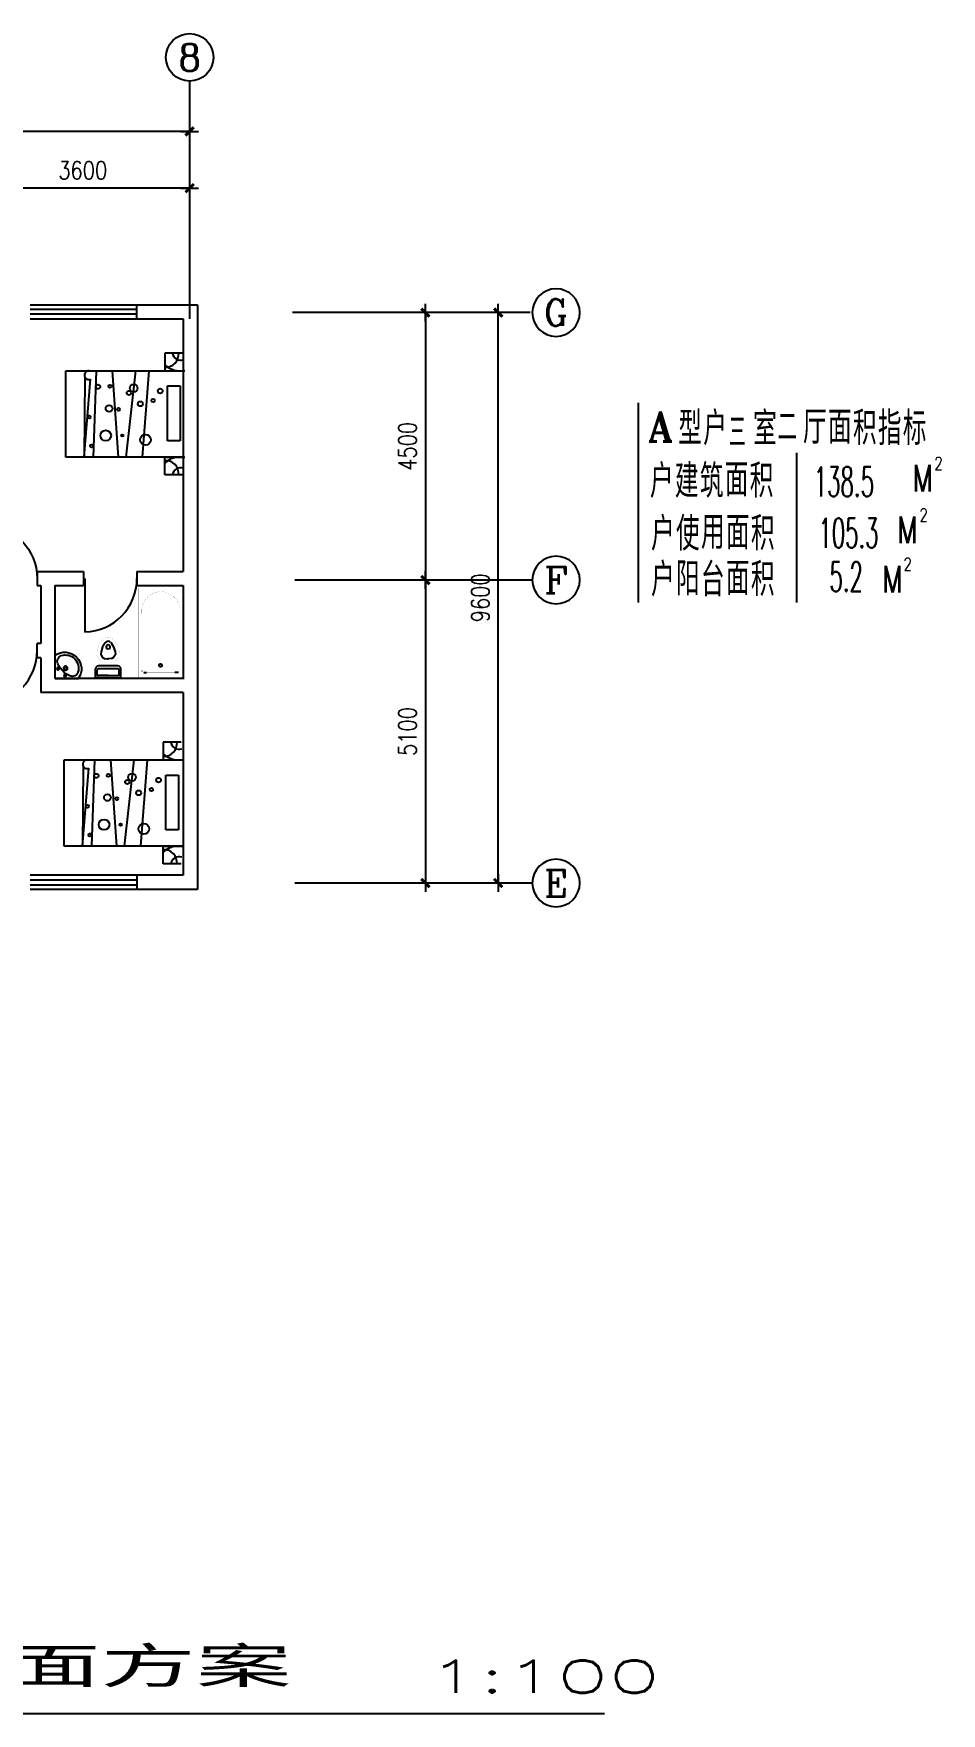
# Model space of a CAD drawing. Header units: millimetres. Extents: x 848 to 39704, y 306 to 29626.
# Drawn here: x 24420 to 39704, y 1356 to 29626 of the extents above; entities that cross this region are included whole.
import ezdxf
from ezdxf.enums import TextEntityAlignment as Align

# ---------------------------------------------------------------- set-up
doc = ezdxf.new("R2010")
doc.units = ezdxf.units.MM
for name, color, linetype in [('AXIS', 3, 'Continuous'), ('AXIS_TEXT', 7, 'Continuous'), ('HZ', 4, 'Continuous'), ('PUB_DIM', 3, 'Continuous'), ('PUB_TEXT', 7, 'Continuous'), ('QC', 2, 'Continuous'), ('WALL', 255, 'Continuous'), ('WINDOW', 2, 'Continuous'), ('WINDOW_TEXT', 7, 'Continuous')]:
    doc.layers.add(name, color=color, linetype=linetype)
doc.styles.add('_HT64F', font='txt', dxfattribs={"bigfont": 'HT64F'})
doc.styles.add('_HZ2', font='txt.shx', dxfattribs={"width": 0.8, "bigfont": 'HZ2.shx'})
doc.styles.add('_SIMPLEX', font='SIMPLEX.shx', dxfattribs={"width": 0.8})
doc.styles.add('COMPLEX', font='COMPLEX')
doc.styles.add('DIM_FONT', font='SIMPLEX.shx', dxfattribs={"width": 0.8})
doc.styles.add('HZF', font='TXT', dxfattribs={"width": 0.7, "bigfont": 'HZ2'})
doc.styles.add('ROMANT', font='romant', dxfattribs={"height": 500})
doc.styles.add('SIMPLEX', font='SIMPLEX.SHX')
doc.styles.get("Standard").update_dxf_attribs({"font": 'arial.ttf'})
doc.dimstyles.new('AXIS', dxfattribs={"dimtxt": 300, "dimasz": 1, "dimexe": 250, "dimexo": 300, "dimgap": 150, "dimtad": 1, "dimdec": 0, "dimdsep": 46, "dimtxsty": 'DIM_FONT', "dimblk": '_DIMX', "dimcen": 2.5, "dimse1": 1, "dimse2": 1, "dimclrt": 7, "dimadec": 0, "dimazin": 0, "dimtfac": 1, "dimtdec": 0, "dimtix": 1, "dimtmove": 2, "dimatfit": 3, "dimldrblk": '_DIMX', "dimfxl": 1, "dimtolj": 1, "dimtzin": 0, "dimarcsym": 0})

# ---------------------------------------------------------------- blocks, each defined once
blk = doc.blocks.new('M_E4')
for p, q in [((670, -80), (670, -137)), ((670, -86), (670, -97)), ((670, -663), (670, -614))]:
    blk.add_line(p, q)
at = {"const_width": 1.5}
for points in [[(-750, -750), (-750, 0)], [(-750, 0), (750, 0)], [(750, 0), (750, -750)], [(608, -56), (640, -56)], [(670, -90), (670, -656)], [(750, -750), (-750, -750)], [(670, -663), (670, -655)]]:
    blk.add_lwpolyline(points, dxfattribs=at)
for points in [[(-399, -56, 0.930688), (-388, -693, 0.930688)], [(670, -86, 0.414214), (640, -56, 0.414214)], [(670, -90, 0.041784), (670, -85, 0.412615)], [(640, -693, 0.414214), (670, -663, 0.414214)]]:
    blk.add_lwpolyline(points, format="xyb", dxfattribs=at)
at = {"const_width": 1.5, "flags": 128}
for points in [[(-399, -56), (608, -56)], [(-399, -694), (645, -692)]]:
    blk.add_lwpolyline(points, dxfattribs=at)
for radius in [25, 23]:
    blk.add_circle((550, -381), radius)
blk.add_arc((640, -663), 30, 270, 280.176)
at = {"width": 0.8, "flags": 9}
for tag in ['XSIZE', 'YSIZE']:
    blk.add_attdef(tag, (0, 0), '', height=0.5, dxfattribs=at)
blk = doc.blocks.new('M_A2LHY')
blk.add_line((-0.472, 0), (-0.472, -1))
blk.add_arc((-0.5, 0), 1, 271.6231, 0)
blk = doc.blocks.new('M_E7')
for p, q in [((-201, 62), (-201, -265)), ((-10, 112), (-151, 112)), ((-150, 61), (-150, -264)), ((-41, 81), (-130, 81)), ((-36, -102), (-36, 76)), ((0, -102), (0, 102)), ((-36, -102), (-36, -279)), ((0, -102), (0, -305)), ((-10, -315), (-151, -315)), ((-41, -284), (-130, -284))]:
    blk.add_line(p, q)
at = {"const_width": 1}
for points in [[(-651, -24), (-637, -1), (-550, 51), (-451, 83), (-371, 88), (-294, 37), (-262, -18), (-252, -84), (-252, -102)], [(-651, -180), (-637, -202), (-550, -254), (-451, -287), (-371, -292), (-294, -240), (-262, -186), (-252, -119), (-252, -102)]]:
    blk.add_lwpolyline(points, dxfattribs=at)
for points in [[(-597, -59), (-590, -49), (-523, -9), (-438, 19), (-389, 22), (-343, -9), (-325, -40), (-317, -89), (-317, -102)], [(-596, -145), (-590, -154), (-523, -194), (-438, -222), (-389, -225), (-343, -194), (-325, -164), (-317, -114), (-317, -102)]]:
    blk.add_lwpolyline(points)
blk.add_lwpolyline([(-644, -15, 0.39866), (-643, -191, 0.39866)], format="xyb", dxfattribs=at)
for centre, radius, start, end in [((-151, 62), 50, 90, 180), ((-130, 61), 20, 90, 180), ((-41, 76), 5, 0, 90), ((-10, 102), 10, 0, 90), ((-551, -102), 62.6, 137.0381, 223.979), ((-511, -114), 47.8, 77.2641, 164.6652), ((-511, -89), 47.8, 195.3348, 282.7359), ((-541, -103), 54.1, 1.1332, 40.3816), ((-541, -101), 54.1, 319.6184, 358.8668), ((-151, -265), 50, 180, 270), ((-130, -264), 20, 180, 270), ((-41, -279), 5, 270, 0), ((-10, -305), 10, 270, 0)]:
    blk.add_arc(centre, radius, start, end)
at = {"width": 0.8, "flags": 9}
for tag in ['XSIZE', 'YSIZE']:
    blk.add_attdef(tag, (0, 0), '', height=0.5, dxfattribs=at)
blk = doc.blocks.new('_WBLK')
for p, q in [((-0.5, 0.5), (0.5, 0.5)), ((0.5, 0.167), (-0.5, 0.167)), ((0.5, -0.167), (-0.5, -0.167)), ((-0.5, -0.5), (0.5, -0.5))]:
    blk.add_line(p, q)
at = {"layer": 'WINDOW_TEXT', "style": 'SIMPLEX', "flags": 9}
blk.add_attdef('A', text='', height=1, dxfattribs=at).set_placement((0, 1.5), align=Align.MIDDLE)
blk = doc.blocks.new('CUH1')
at = {"layer": 'HZ'}
for p, q in [((-835, -935), (-835, 1065)), ((-835, 1065), (615, 1065)), ((615, 1065), (615, -935)), ((507, 745), (-835, 757)), ((-835, 757), (475, 649)), ((-835, 601), (615, 547)), ((-835, 181), (615, 282)), ((615, -105), (-835, 56)), ((-835, -225), (615, -335)), ((-1135, -604), (-835, -604)), ((-1135, -904), (-1135, -604)), ((-835, -604), (-835, -935)), ((-561, -647), (361, -647)), ((-561, -859), (-561, -647)), ((361, -647), (361, -859)), ((915, -604), (615, -604)), ((915, -904), (915, -604)), ((361, -859), (-561, -859))]:
    blk.add_line(p, q, dxfattribs=at)
for centre, radius in [((-649, 633), 25.2), ((-163, 673), 25.2), ((-474, 394), 89.2), ((-19, 338), 56.4), ((348, 522), 35.7), ((356, 322), 25.2), ((-474, 115), 17.8), ((-35, 179), 25.2), ((244, 3), 35.7), ((-545, -276), 91), ((61, -189), 40.7), ((324, -77), 64.4), ((116, -404), 28.8), ((276, -524), 39.9)]:
    blk.add_circle(centre, radius, dxfattribs=at)
for centre, radius, start, end in [((542, 680), 73.6, 354.4905, 204.9297), ((-1118, -611), 224, 265.7901, 1.73), ((-1158, -872), 144, 343.2214, 81.1158), ((-1234, -865), 400, 349.1733, 40.6362), ((1015, -865), 400, 139.3638, 190.8267), ((899, -611), 224, 178.27, 274.2099), ((938, -872), 144, 98.8842, 196.7786)]:
    blk.add_arc(centre, radius, start, end, dxfattribs=at)
blk = doc.blocks.new('M_E12')
at = {"color": 7}
for q in [(0, -393), (392, 0)]:
    blk.add_line((0, 0), q, dxfattribs=at)
for centre, radius in [((48, -168), 19), ((48, -168), 10), ((175, -175), 34.6), ((168, -48), 19), ((175, -175), 26.5), ((168, -48), 10)]:
    blk.add_circle(centre, radius, dxfattribs=at)
for centre, radius, start, end in [((161, -163), 282, 235.0241, 35.2347), ((136, -292), 100, 155.6157, 251.5651), ((418, -420), 410, 114.3843, 155.6157), ((174, -176), 222, 251.5651, 18.4349), ((290, -138), 100, 18.4349, 114.3843)]:
    blk.add_arc(centre, radius, start, end, dxfattribs=at)
at = {"width": 0.8, "flags": 9}
for tag in ['XSIZE', 'YSIZE']:
    blk.add_attdef(tag, (0, 0), '', height=0.5, dxfattribs=at)
blk = doc.blocks.new('_DIMX')
blk.add_line((-150, 0), (150, 0))
at = {"const_width": 50}
blk.add_lwpolyline([(-70, -70), (70, 70)], dxfattribs=at)
blk = doc.blocks.new('*D72')
at = {"layer": 'DEFPOINTS', "color": 0, "transparency": 16777216}
for p in [(6647, 27981), (6647, 26981), (27047, 26981)]:
    blk.add_point(p, dxfattribs=at)
at = {"layer": 'PUB_DIM', "color": 0, "lineweight": -2, "transparency": 16777216}
blk.add_line((27046, 27981), (6648, 27981), dxfattribs=at)
at = {"layer": 'PUB_DIM', "color": 0, "lineweight": -2, "transparency": 16777216, "rotation": 180}
blk.add_blockref('_DIMX', (6647, 27981), dxfattribs=at)
at = {"layer": 'PUB_DIM', "color": 0, "lineweight": -2, "transparency": 16777216}
blk.add_blockref('_DIMX', (27047, 27981), dxfattribs=at)
at = {"layer": 'PUB_DIM', "color": 7, "transparency": 16777216, "insert": (16847, 28281), "char_height": 300, "attachment_point": 5, "style": 'DIM_FONT'}
blk.add_mtext('\\A1;20400', dxfattribs=at)
blk = doc.blocks.new('*D67')
at = {"layer": 'AXIS', "color": 0, "lineweight": -2, "transparency": 16777216}
blk.add_line((27047, 27026), (23449, 27026), dxfattribs=at)
at = {"layer": 'DEFPOINTS', "color": 0, "transparency": 16777216}
for p in [(23448, 27026), (23448, 24826), (27048, 24826)]:
    blk.add_point(p, dxfattribs=at)
at = {"layer": 'AXIS', "color": 0, "lineweight": -2, "transparency": 16777216, "rotation": 180}
blk.add_blockref('_DIMX', (23448, 27026), dxfattribs=at)
at = {"layer": 'AXIS', "color": 0, "lineweight": -2, "transparency": 16777216}
blk.add_blockref('_DIMX', (27048, 27026), dxfattribs=at)
at = {"layer": 'AXIS', "color": 7, "transparency": 16777216, "insert": (25248, 27326), "char_height": 300, "attachment_point": 5, "style": 'DIM_FONT'}
blk.add_mtext('\\A1;3600', dxfattribs=at)
blk = doc.blocks.new('_AXISO')
blk.add_circle((0, 0), 0.5)
at = {"layer": 'AXIS_TEXT', "style": 'COMPLEX', "width": 1.041667}
blk.add_attdef('A', text='', height=0.56, dxfattribs=at).set_placement((-0.25, -0.28), (0.25, -0.28), align=Align.FIT)
blk = doc.blocks.new('*D69')
at = {"layer": 'DEFPOINTS', "color": 0, "transparency": 16777216}
for p in [(31242, 24931), (32242, 24931), (31242, 15331)]:
    blk.add_point(p, dxfattribs=at)
at = {"layer": 'PUB_DIM', "color": 0, "lineweight": -2, "transparency": 16777216}
blk.add_line((32242, 15332), (32242, 24930), dxfattribs=at)
for p, rotation in [((32242, 24931), 90), ((32242, 15331), 270)]:
    blk.add_blockref('_DIMX', p, dxfattribs=dict(at, rotation=rotation))
at = {"layer": 'PUB_DIM', "color": 7, "transparency": 16777216, "insert": (31942, 20131), "char_height": 300, "attachment_point": 5, "rotation": 90, "style": 'DIM_FONT'}
blk.add_mtext('\\A1;9600', dxfattribs=at)
blk = doc.blocks.new('*D70')
at = {"layer": 'AXIS', "color": 0, "lineweight": -2, "transparency": 16777216}
blk.add_line((31016, 20429), (31016, 15331), dxfattribs=at)
at = {"layer": 'DEFPOINTS', "color": 0, "transparency": 16777216}
for p in [(28816, 20430), (28816, 15330), (31016, 15330)]:
    blk.add_point(p, dxfattribs=at)
at = {"layer": 'AXIS', "color": 0, "lineweight": -2, "transparency": 16777216}
for p, rotation in [((31016, 20430), 90), ((31016, 15330), 270)]:
    blk.add_blockref('_DIMX', p, dxfattribs=dict(at, rotation=rotation))
at = {"layer": 'AXIS', "color": 7, "transparency": 16777216, "insert": (30716, 17880), "char_height": 300, "attachment_point": 5, "rotation": 90, "style": 'DIM_FONT'}
blk.add_mtext('\\A1;5100', dxfattribs=at)
blk = doc.blocks.new('*D71')
at = {"layer": 'AXIS', "color": 0, "lineweight": -2, "transparency": 16777216}
blk.add_line((31016, 24929), (31016, 20431), dxfattribs=at)
at = {"layer": 'DEFPOINTS', "color": 0, "transparency": 16777216}
for p in [(28816, 24930), (28816, 20430), (31016, 20430)]:
    blk.add_point(p, dxfattribs=at)
at = {"layer": 'AXIS', "color": 0, "lineweight": -2, "transparency": 16777216}
for p, rotation in [((31016, 24930), 90), ((31016, 20430), 270)]:
    blk.add_blockref('_DIMX', p, dxfattribs=dict(at, rotation=rotation))
at = {"layer": 'AXIS', "color": 7, "transparency": 16777216, "insert": (30716, 22680), "char_height": 300, "attachment_point": 5, "rotation": 90, "style": 'DIM_FONT'}
blk.add_mtext('\\A1;4500', dxfattribs=at)

msp = doc.modelspace()

# ---------------------------------------------------------------- linework, layer by layer
at = {"layer": 'AXIS'}
for p, q in [((27047.7, 28826.2), (27047.7, 24826.2)), ((32780.3, 24930.5), (28780.3, 24930.5)), ((32816.3, 20430.5), (28816.3, 20430.5)), ((32816.3, 15330.5), (28816.3, 15330.5))]:
    msp.add_line(p, q, dxfattribs=at)
at = {"layer": 'HZ'}
for p, q in [((34606.1, 20052.8), (34606.1, 23412.8)), ((37266.7, 22572.8), (37266.7, 20052.8))]:
    msp.add_line(p, q, dxfattribs=at)
at = {"layer": 'WALL'}
for p, q in [((26160.2, 24823), (26160.2, 25063)), ((26160.2, 25063), (27180.2, 25063)), ((27180.2, 25063), (27180.2, 15223)), ((26160.2, 24823), (26940.2, 24823)), ((26940.2, 24823), (26940.2, 20575.2)), ((26940.2, 24823), (26940.2, 21163)), ((24480.2, 20575.2), (24480.2, 20335.2)), ((24480.2, 20575.2), (25260.2, 20575.2)), ((25260.2, 20575.2), (25260.2, 20335.2)), ((26160.2, 20575.2), (26160.2, 20335.2)), ((26160.2, 20575.2), (26940.2, 20575.2)), ((24480.2, 20335.2), (24540.2, 20335.2)), ((24540.2, 20335.2), (24540.2, 19363)), ((24780.2, 20335.2), (24780.2, 18775.2)), ((24780.2, 20335.2), (25260.2, 20335.2)), ((26160.2, 20335.2), (26940.2, 20335.2)), ((26940.2, 20335.2), (26940.2, 18764.4)), ((24540.2, 19363), (24480.2, 19363)), ((24480.2, 19123), (24480.2, 19363)), ((24540.2, 19123), (24480.2, 19123)), ((24540.2, 19123), (24540.2, 18535.2)), ((26940.2, 19123), (26940.2, 18775.2)), ((26940.2, 18775.2), (24780.2, 18775.2)), ((26940.2, 18535.2), (24540.2, 18535.2)), ((26940.2, 18535.2), (26940.2, 15463)), ((26160.2, 15463), (26160.2, 15223)), ((26940.2, 15463), (26160.2, 15463)), ((27180.2, 15223), (26160.2, 15223)), ((18766.5, 1356), (34034.5, 1356))]:
    msp.add_line(p, q, dxfattribs=at)

# ---------------------------------------------------------------- block references
at = {"layer": 'AXIS'}
ref = msp.add_blockref('_AXISO', (27047.7, 29226.2), dxfattribs=dict(at, xscale=800, yscale=800, zscale=800))
ref.add_attrib('A', '8', dxfattribs={"layer": '0', "color": 7, "height": 448, "style": 'COMPLEX', "width": 1.339286}).set_placement((26847.7, 29002.2), (27247.7, 29002.2), align=Align.FIT)
ref = msp.add_blockref('_AXISO', (33216.3, 24930.5), dxfattribs=dict(at, xscale=-800, yscale=800, zscale=800))
ref.add_attrib('A', 'G', dxfattribs={"layer": '0', "color": 7, "height": 448, "style": 'COMPLEX', "width": 1.041667}).set_placement((33016.3, 24706.5), (33416.3, 24706.5), align=Align.FIT)
ref = msp.add_blockref('_AXISO', (33216.3, 20430.5), dxfattribs=dict(at, xscale=-800, yscale=800, zscale=800))
ref.add_attrib('A', 'F', dxfattribs={"layer": '0', "color": 7, "height": 448, "style": 'COMPLEX', "width": 1.171875}).set_placement((33016.3, 20206.5), (33416.3, 20206.5), align=Align.FIT)
ref = msp.add_blockref('_AXISO', (33216.3, 15330.5), dxfattribs=dict(at, xscale=-800, yscale=800, zscale=800))
ref.add_attrib('A', 'E', dxfattribs={"layer": '0', "color": 7, "height": 448, "style": 'COMPLEX', "width": 1.171875}).set_placement((33016.3, 15106.5), (33416.3, 15106.5), align=Align.FIT)
at = {"layer": 'PUB_TEXT'}
for name, p, rotation in [('CUH1', (26028.4, 23335), 90), ('M_E4', (26937.2, 19544), 270), ('M_E7', (25777.2, 18785), 270), ('CUH1', (26000.4, 16787), 90)]:
    msp.add_blockref(name, p, dxfattribs=dict(at, rotation=rotation))
at = {"layer": 'WALL', "xscale": -1, "rotation": 180}
msp.add_blockref('M_E12', (24782.2, 18771), dxfattribs=at)
at = {"layer": 'WINDOW'}
for name, p, xscale, yscale, zscale in [('_WBLK', (25260.2, 24943), 1800, 240, 1800), ('M_A2LHY', (24030.2, 20455.2), 900, -900, 900), ('M_A2LHY', (25710.2, 20455.2), 900, 900, 900)]:
    msp.add_blockref(name, p, dxfattribs=dict(at, xscale=xscale, yscale=yscale, zscale=zscale))
at = {"layer": 'WINDOW', "rotation": 180}
for name, p, xscale, yscale, zscale in [('M_A2LHY', (24030.2, 19243), -900, -900, 900), ('_WBLK', (25260.2, 15343), 1800, 240, 1800)]:
    msp.add_blockref(name, p, dxfattribs=dict(at, xscale=xscale, yscale=yscale, zscale=zscale))

# ---------------------------------------------------------------- texts
at = {"layer": 'HZ', "style": 'HZF'}
for s, height, width, p in [('型', 560, 0.75, (35473, 23010.4)), ('户', 560, 0.75, (35893, 23010.4)), ('室', 560, 0.75, (36733, 23010.4)), ('二', 500, 0.7, (37109.6, 23007)), ('厅', 560, 0.75, (37573, 23010.4)), ('面', 560, 0.75, (37993, 23010.4)), ('积', 560, 0.75, (38413, 23010.4)), ('指', 560, 0.75, (38833, 23010.4)), ('标', 560, 0.75, (39253, 23010.4)), ('户', 560, 0.75, (34995.2, 22123.3)), ('建', 560, 0.75, (35415.2, 22123.3)), ('筑', 560, 0.75, (35835.2, 22123.3)), ('面', 560, 0.75, (36255.2, 22123.3)), ('积', 560, 0.75, (36675.2, 22123.3)), ('M', 448, 0.75, (39385.7, 22142.6)), ('户', 560, 0.75, (35014.5, 21236.3)), ('使', 560, 0.75, (35434.5, 21236.3)), ('用', 560, 0.75, (35854.5, 21236.3)), ('面', 560, 0.75, (36274.5, 21236.3)), ('积', 560, 0.75, (36694.5, 21236.3)), ('M', 448, 0.75, (39132, 21274.9)), ('户', 560, 0.75, (35014.5, 20464.9)), ('阳', 560, 0.75, (35434.5, 20464.9)), ('台', 560, 0.75, (35854.5, 20464.9)), ('面', 560, 0.75, (36274.5, 20464.9)), ('积', 560, 0.75, (36694.5, 20464.9)), ('M', 448, 0.75, (38878.3, 20445.6))]:
    msp.add_text(s, height=height, dxfattribs=dict(at, width=width)).set_placement(p, align=Align.MIDDLE)
at = {"layer": 'HZ', "style": 'HZF', "width": 0.75}
for p in [(39586.3, 22285.3), (39335.8, 21417.6), (39335.8, 21417.6), (39066, 20588.3)]:
    msp.add_text('2', height=215, dxfattribs=at).set_placement(p)
at = {"layer": 'PUB_TEXT'}
for s, height, style, width, p in [('三', 500, '_HZ2', 0.6, (36125, 22665.9)), ('138.5', 500, '_SIMPLEX', 0.525, (37556.8, 21834.2)), ('105.3', 500, '_SIMPLEX', 0.525, (37635, 20971.1)), ('5.2', 500, '_SIMPLEX', 0.525, (37821.2, 20235.6)), ('住宅平面方案', 676.8, '_HT64F', 2.5, (19116, 1797.6)), ('1:100', 541.44, '_SIMPLEX', 1.875, (31052.7, 1703.6))]:
    msp.add_text(s, height=height, dxfattribs=dict(at, style=style, width=width)).set_placement(p)
at = {"layer": 'QC', "style": 'ROMANT'}
msp.add_text('A', height=500, dxfattribs=at).set_placement((34974.6, 23013.9), align=Align.MIDDLE)

# ---------------------------------------------------------------- dimensions: what is measured, and where the dimension line sits
at = {"layer": 'AXIS'}
dim = msp.add_linear_dim(base=(23447.7, 27026.2), p1=(27047.7, 24826.2), p2=(23447.7, 24826.2), dimstyle='AXIS', dxfattribs=at)
dim.commit()
dim.dimension.update_dxf_attribs({"geometry": '*D67', "text_midpoint": (25247.7, 27326.2)})
dim = msp.add_aligned_dim(p1=(28816.3, 24930.5), p2=(28816.3, 20430.5), distance=2200, dimstyle='AXIS', dxfattribs=at)
dim.commit()
dim.dimension.update_dxf_attribs({"geometry": '*D71', "text_midpoint": (30716.3, 22680.5)})
dim = msp.add_linear_dim(base=(31016.3, 15330.5), p1=(28816.3, 20430.5), p2=(28816.3, 15330.5), angle=270, dimstyle='AXIS', dxfattribs=at)
dim.commit()
dim.dimension.update_dxf_attribs({"geometry": '*D70', "text_midpoint": (30716.3, 17880.5)})
at = {"layer": 'PUB_DIM'}
for p1, p2, picture, middle in [((27047.5, 26980.6), (6647.5, 26980.6), '*D72', (16847.5, 28280.6)), ((31242.5, 15330.6), (31242.5, 24930.6), '*D69', (31942.5, 20130.6))]:
    dim = msp.add_aligned_dim(p1=p1, p2=p2, distance=-1000, dimstyle='AXIS', dxfattribs=at)
    dim.commit()
    dim.dimension.update_dxf_attribs({"geometry": picture, "text_midpoint": middle})

doc.saveas('drawing.dxf')
